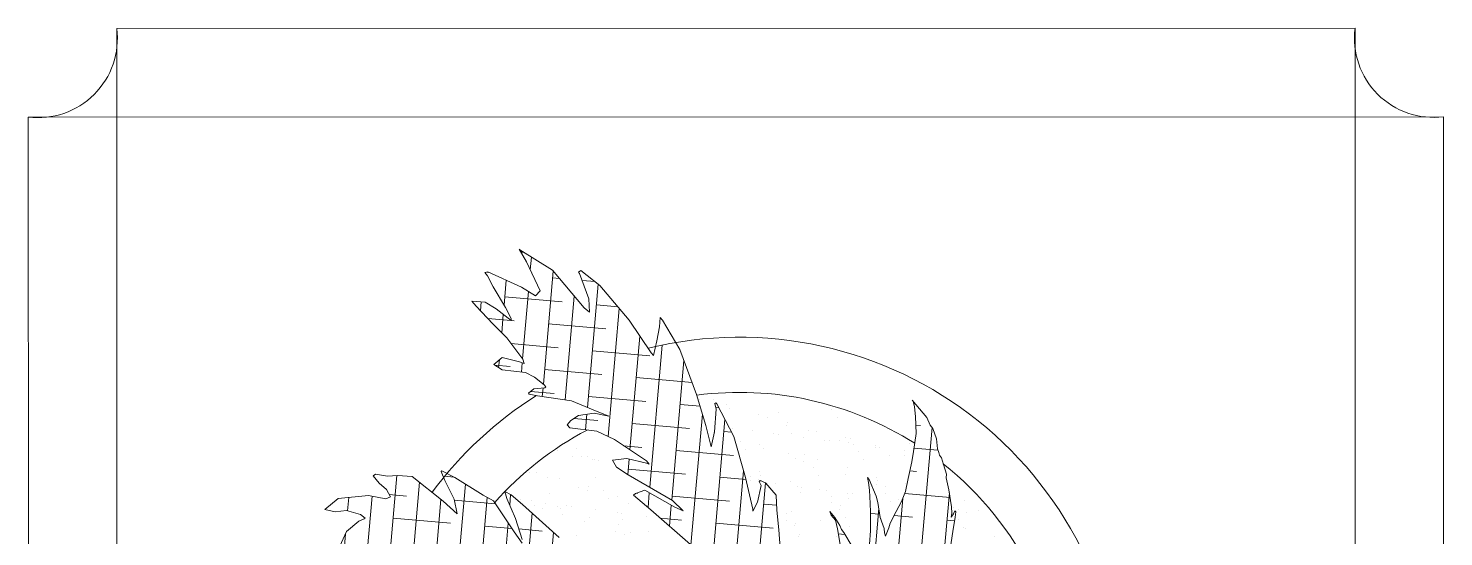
# Model space of a CAD drawing. Header units: inches. Extents: x -422522 to 22891, y -2973 to 414515.
# Drawn here: x 22363.4 to 22421.3, y 5264.6 to 5285.4 of the extents above; entities that cross this region are included whole.
import ezdxf

# ---------------------------------------------------------------- set-up
doc = ezdxf.new("R2010")
doc.units = ezdxf.units.IN
doc.header["$MEASUREMENT"] = 0
doc.layers.add('ARREDAMENTO', color=8, linetype='Continuous', lineweight=13)

msp = doc.modelspace()

# ---------------------------------------------------------------- linework, layer by layer
at = {"layer": 'ARREDAMENTO'}
for p, q in [((22367.05263, 5285.35758), (22417.64243, 5285.36588)), ((22367.06211, 5227.54066), (22367.05263, 5285.35758)), ((22417.64243, 5285.36588), (22417.65192, 5227.54896)), ((22363.43966, 5281.74343), (22421.25658, 5281.75292)), ((22363.44796, 5231.15363), (22363.43966, 5281.74343)), ((22421.25658, 5281.75292), (22421.26488, 5231.16311)), ((22383.49316, 5276.34648), (22383.79701, 5275.82264)), ((22383.52055, 5276.31384), (22383.49316, 5276.34648)), ((22384.85514, 5275.48684), (22383.52055, 5276.31384)), ((22383.56178, 5276.22817), (22383.67472, 5276.21831)), ((22383.94796, 5275.50512), (22383.99301, 5276.02107)), ((22382.21782, 5275.41509), (22382.08564, 5275.38759)), ((22382.17497, 5275.40617), (22382.25243, 5275.39941)), ((22383.59546, 5274.79112), (22382.21782, 5275.41509)), ((22383.79701, 5275.82264), (22384.35472, 5274.64954)), ((22384.48288, 5270.83076), (22384.88623, 5275.4498)), ((22386.14277, 5273.95281), (22384.85514, 5275.48684)), ((22386.00631, 5275.47949), (22385.91523, 5275.40304)), ((22385.91523, 5275.40304), (22385.95632, 5275.35408)), ((22386.79582, 5274.86259), (22386.00631, 5275.47949)), ((22382.08564, 5275.38759), (22382.19523, 5275.25704)), ((22382.19523, 5275.25704), (22382.43059, 5274.81479)), ((22382.87831, 5274.05586), (22382.96735, 5275.07561)), ((22384.86193, 5275.17154), (22385.14019, 5275.14724)), ((22385.95632, 5275.35408), (22386.3429, 5274.31551)), ((22386.06332, 5275.06663), (22386.59399, 5275.02029)), ((22386.28614, 5269.88101), (22386.72592, 5274.9172)), ((22387.98756, 5273.44279), (22386.79582, 5274.86259)), ((22382.43059, 5274.81479), (22382.93547, 5273.95897)), ((22382.90827, 5274.39904), (22385.24818, 5274.19471)), ((22384.1658, 5274.43533), (22383.59546, 5274.79112)), ((22383.62977, 5271.86133), (22383.87062, 5274.61947)), ((22384.35472, 5274.64954), (22384.1658, 5274.43533)), ((22385.37014, 5270.19128), (22385.74046, 5274.4321)), ((22386.3429, 5274.31551), (22386.36638, 5273.77888)), ((22381.56513, 5274.22743), (22381.7432, 5274.01528)), ((22382.10771, 5274.18215), (22381.56513, 5274.22743)), ((22381.7432, 5274.01528), (22382.41886, 5273.30281)), ((22381.91577, 5273.8333), (22381.9474, 5274.19553)), ((22382.54801, 5273.91192), (22382.10771, 5274.18215)), ((22383.16638, 5273.42954), (22382.54801, 5273.91192)), ((22382.78012, 5272.93143), (22382.84547, 5273.67987)), ((22382.93547, 5273.95897), (22383.17083, 5273.51673)), ((22386.36638, 5273.77888), (22386.14277, 5273.95281)), ((22386.65213, 5274.07211), (22387.52317, 5273.99605)), ((22387.1254, 5268.69185), (22387.58242, 5273.92546)), ((22382.21634, 5273.51636), (22383.16081, 5273.43388)), ((22382.41886, 5273.30281), (22382.98493, 5272.72089)), ((22383.17083, 5273.51673), (22383.16638, 5273.42954)), ((22383.16658, 5273.43338), (22383.29452, 5273.42221)), ((22384.69847, 5273.29961), (22387.03838, 5273.09528)), ((22388.88968, 5272.1137), (22387.98756, 5273.44279)), ((22389.22341, 5273.17271), (22389.11472, 5272.60858)), ((22389.25027, 5273.55688), (22389.22341, 5273.17271)), ((22389.34616, 5273.44264), (22389.25027, 5273.55688)), ((22390.05206, 5272.25485), (22389.34616, 5273.44264)), ((22382.98493, 5272.72089), (22383.63799, 5271.85037)), ((22388.02073, 5268.14473), (22388.42686, 5272.79558)), ((22389.11472, 5272.60858), (22388.98557, 5271.99947)), ((22382.79903, 5271.92505), (22382.45747, 5271.63836)), ((22383.51276, 5271.74525), (22382.79903, 5271.92505)), ((22383.15733, 5272.49109), (22385.08472, 5272.32278)), ((22386.48866, 5272.20019), (22388.82857, 5271.99586)), ((22388.83065, 5266.61967), (22389.33807, 5272.43042)), ((22388.98557, 5271.99947), (22388.88968, 5272.1137)), ((22390.74285, 5270.41456), (22390.05206, 5272.25485)), ((22382.45747, 5271.63836), (22382.79512, 5271.42106)), ((22382.51007, 5271.60451), (22383.13106, 5271.55028)), ((22382.65604, 5271.51057), (22382.68379, 5271.82832)), ((22382.79512, 5271.42106), (22383.74812, 5271.303)), ((22383.70204, 5271.68159), (22383.51276, 5271.74525)), ((22383.58281, 5271.32348), (22383.61659, 5271.71033)), ((22383.63799, 5271.85037), (22383.70204, 5271.68159)), ((22384.53501, 5271.42768), (22386.87491, 5271.22336)), ((22389.72851, 5266.10151), (22390.22549, 5271.79282)), ((22383.74812, 5271.303), (22384.11992, 5271.11437)), ((22384.11992, 5271.11437), (22384.51468, 5270.80592)), ((22384.51468, 5270.80592), (22384.58317, 5270.72432)), ((22388.27886, 5271.10076), (22390.56004, 5270.90156)), ((22384.08862, 5270.64302), (22383.87229, 5270.46144)), ((22383.87229, 5270.46144), (22383.89969, 5270.4288)), ((22383.89969, 5270.4288), (22384.24855, 5270.36)), ((22383.95972, 5270.53482), (22384.92126, 5270.45086)), ((22384.53763, 5270.6861), (22384.08862, 5270.64302)), ((22384.24855, 5270.36), (22385.62565, 5270.15285)), ((22384.43927, 5270.33131), (22384.46968, 5270.67958)), ((22384.58317, 5270.72432), (22384.53763, 5270.6861)), ((22386.3252, 5270.32826), (22388.66511, 5270.12393)), ((22391.11377, 5269.14031), (22390.74285, 5270.41456)), ((22390.87774, 5270.22384), (22390.87774, 5270.22384)), ((22391.43957, 5270.20765), (22391.43957, 5270.20765)), ((22385.62565, 5270.15285), (22386.51513, 5269.78676)), ((22386.55178, 5269.65062), (22385.91135, 5269.55814)), ((22386.51513, 5269.78676), (22387.16286, 5269.52374)), ((22387.16286, 5269.52374), (22386.55178, 5269.65062)), ((22390.06905, 5270.00133), (22390.88384, 5269.93018)), ((22391.54374, 5269.80721), (22391.46743, 5268.88082)), ((22391.532, 5270.07553), (22391.48646, 5270.0373)), ((22391.48646, 5270.0373), (22391.54374, 5269.80721)), ((22391.52711, 5269.87401), (22391.65836, 5269.86255)), ((22391.57309, 5270.02657), (22391.532, 5270.07553)), ((22392.26779, 5268.69028), (22391.57309, 5270.02657)), ((22391.97183, 5270.00101), (22391.97183, 5270.00101)), ((22392.07339, 5269.84214), (22392.07339, 5269.84214)), ((22394.07127, 5269.66822), (22394.07127, 5269.66822)), ((22396.26872, 5269.81017), (22396.26872, 5269.81017)), ((22396.79164, 5269.78334), (22396.79164, 5269.78334)), ((22400.15395, 5269.46806), (22399.55123, 5270.18611)), ((22399.55123, 5270.18611), (22399.59232, 5270.13716)), ((22399.59232, 5270.13716), (22399.6496, 5269.90707)), ((22399.59851, 5270.11229), (22399.61435, 5270.11091)), ((22399.6496, 5269.90707), (22399.6843, 5269.51892)), ((22385.59932, 5269.35186), (22385.45594, 5269.17588)), ((22385.45594, 5269.17588), (22385.56553, 5269.04532)), ((22385.56553, 5269.04532), (22386.66671, 5268.91256)), ((22385.91135, 5269.55814), (22385.59932, 5269.35186)), ((22385.72851, 5269.43726), (22386.71145, 5269.35143)), ((22386.20642, 5268.96805), (22386.26238, 5269.60883)), ((22388.1154, 5269.22883), (22390.4553, 5269.0245)), ((22390.51108, 5264.26315), (22390.97777, 5269.60753)), ((22391.33828, 5268.2717), (22391.11377, 5269.14031)), ((22391.25104, 5261.93692), (22391.90218, 5269.39355)), ((22393.26219, 5269.59439), (22393.26219, 5269.59439)), ((22393.26311, 5269.5956), (22393.26311, 5269.5956)), ((22393.62063, 5269.48144), (22393.62063, 5269.48144)), ((22394.40251, 5269.14847), (22394.40251, 5269.14847)), ((22394.45629, 5269.27022), (22394.45629, 5269.27022)), ((22396.4808, 5269.4774), (22396.4808, 5269.4774)), ((22399.65459, 5260.97092), (22400.36092, 5269.05963)), ((22399.6843, 5269.51892), (22399.71028, 5268.81748)), ((22399.69757, 5269.16054), (22399.89667, 5269.14315)), ((22400.27972, 5269.15637), (22400.15395, 5269.46806)), ((22400.38931, 5269.02581), (22400.27972, 5269.15637)), ((22386.66671, 5268.91256), (22387.38292, 5268.56794)), ((22387.38292, 5268.56794), (22388.69705, 5267.69595)), ((22391.46743, 5268.88082), (22391.33828, 5268.2717)), ((22391.43033, 5268.84929), (22391.43033, 5268.84929)), ((22391.85925, 5268.90191), (22392.17197, 5268.8746)), ((22392.20506, 5269.00652), (22392.20506, 5269.00652)), ((22392.73496, 5267.02392), (22392.26779, 5268.69028)), ((22392.53629, 5268.48676), (22392.53629, 5268.48676)), ((22393.01895, 5268.92559), (22393.01895, 5268.92559)), ((22393.89829, 5268.80997), (22393.89829, 5268.80997)), ((22394.08459, 5268.78548), (22394.08459, 5268.78548)), ((22394.61458, 5268.8157), (22394.61458, 5268.8157)), ((22395.09062, 5268.6532), (22395.09062, 5268.6532)), ((22395.30527, 5268.95058), (22395.30527, 5268.95058)), ((22395.65194, 5268.88852), (22395.65194, 5268.88852)), ((22395.96997, 5268.53758), (22395.96997, 5268.53758)), ((22396.15627, 5268.51308), (22396.15627, 5268.51308)), ((22396.59564, 5268.54396), (22396.59564, 5268.54396)), ((22396.84166, 5268.64198), (22396.84166, 5268.64198)), ((22397.03421, 5268.60903), (22397.03421, 5268.60903)), ((22399.71028, 5268.81748), (22399.60408, 5268.08854)), ((22400.53803, 5268.5943), (22400.38931, 5269.02581)), ((22400.58642, 5268.18984), (22400.53803, 5268.5943)), ((22385.07573, 5268.11129), (22385.07573, 5268.11129)), ((22385.84093, 5268.22254), (22385.84093, 5268.22254)), ((22386.053, 5267.88978), (22386.053, 5267.88978)), ((22387.76168, 5268.31662), (22388.50165, 5268.252)), ((22389.90559, 5268.12941), (22392.2455, 5267.92508)), ((22392.74837, 5268.154), (22392.74837, 5268.154)), ((22393.31659, 5268.37539), (22393.31659, 5268.37539)), ((22393.47341, 5268.20548), (22393.47341, 5268.20548)), ((22394.51223, 5267.99369), (22394.51223, 5267.99369)), ((22395.16799, 5267.94733), (22395.16799, 5267.94733)), ((22396.95407, 5268.43102), (22396.95407, 5268.43102)), ((22397.16229, 5268.3808), (22397.16229, 5268.3808)), ((22397.36544, 5268.08928), (22397.36544, 5268.08928)), ((22398.03484, 5268.31659), (22398.03484, 5268.31659)), ((22398.04164, 5268.26518), (22398.04164, 5268.26518)), ((22398.22794, 5268.24069), (22398.22794, 5268.24069)), ((22398.63872, 5267.90015), (22398.63872, 5267.90015)), ((22399.23049, 5267.93489), (22399.23049, 5267.93489)), ((22399.23397, 5268.10841), (22399.23397, 5268.10841)), ((22399.44373, 5268.41822), (22399.44373, 5268.41822)), ((22399.60408, 5268.08854), (22399.53168, 5267.66614)), ((22399.62379, 5268.22388), (22400.60343, 5268.13834)), ((22400.63677, 5268.03738), (22400.58642, 5268.18984)), ((22400.6711, 5267.92711), (22400.63677, 5268.03738)), ((22400.75329, 5267.82919), (22400.6711, 5267.92711)), ((22385.67963, 5267.86045), (22385.67963, 5267.86045)), ((22386.26545, 5267.86475), (22386.26545, 5267.86475)), ((22386.47623, 5267.76571), (22386.47623, 5267.76571)), ((22386.55897, 5267.74483), (22386.55897, 5267.74483)), ((22386.74527, 5267.72033), (22386.74527, 5267.72033)), ((22387.89225, 5267.79931), (22387.31106, 5267.72873)), ((22387.31106, 5267.72873), (22387.47099, 5267.44572)), ((22387.47099, 5267.44572), (22387.95238, 5267.12653)), ((22388.69261, 5267.60877), (22387.89225, 5267.79931)), ((22387.93294, 5267.13942), (22387.98856, 5267.77638)), ((22387.95193, 5267.35691), (22390.29184, 5267.15258)), ((22388.47263, 5267.68311), (22388.47263, 5267.68311)), ((22388.80664, 5267.5654), (22388.69261, 5267.60877)), ((22388.69705, 5267.69595), (22388.80664, 5267.5654)), ((22394.76377, 5267.79886), (22394.76377, 5267.79886)), ((22395.12221, 5267.68591), (22395.12221, 5267.68591)), ((22395.49923, 5267.42758), (22395.49923, 5267.42758)), ((22395.70196, 5267.74715), (22395.70196, 5267.74715)), ((22396.89514, 5267.42177), (22396.89514, 5267.42177)), ((22397.57752, 5267.75651), (22397.57752, 5267.75651)), ((22399.53168, 5267.66614), (22399.38438, 5266.98616)), ((22400.82659, 5267.5569), (22400.75329, 5267.82919)), ((22400.94791, 5267.15803), (22400.82659, 5267.5569)), ((22377.61925, 5267.16002), (22377.52817, 5267.08357)), ((22377.52817, 5267.08357), (22377.77473, 5266.78982)), ((22377.55153, 5267.05573), (22377.556, 5267.10693)), ((22378.11629, 5267.07651), (22377.61925, 5267.16002)), ((22377.77473, 5266.78982), (22378.06684, 5266.53429)), ((22378.51745, 5267.10724), (22378.11629, 5267.07651)), ((22378.13071, 5262.88819), (22378.499, 5267.10583)), ((22379.12159, 5267.05799), (22378.51745, 5267.10724)), ((22378.99845, 5262.02527), (22379.41754, 5266.82449)), ((22380.38573, 5266.06059), (22379.12159, 5267.05799)), ((22380.33626, 5267.29867), (22380.30211, 5267.27)), ((22380.30211, 5267.27), (22380.45759, 5266.8998)), ((22380.8632, 5267.01771), (22380.33626, 5267.29867)), ((22380.44433, 5267.0694), (22380.82931, 5267.03578)), ((22380.45759, 5266.8998), (22380.83243, 5266.12954)), ((22380.77815, 5260.80567), (22381.29725, 5266.75024)), ((22382.02896, 5266.29936), (22380.8632, 5267.01771)), ((22383.93603, 5267.21646), (22383.93603, 5267.21646)), ((22384.18679, 5267.22807), (22384.18679, 5267.22807)), ((22384.64436, 5267.02061), (22384.64436, 5267.02061)), ((22385.12575, 5266.96992), (22385.12575, 5266.96992)), ((22386.60641, 5267.02141), (22386.60641, 5267.02141)), ((22387.95238, 5267.12653), (22389.75911, 5266.08385)), ((22391.69578, 5267.02998), (22392.756, 5266.9374)), ((22392.0248, 5259.99772), (22392.6613, 5267.28666)), ((22392.90912, 5266.30777), (22392.73496, 5267.02392)), ((22392.77399, 5266.92764), (22392.77399, 5266.92764)), ((22392.93191, 5267.05376), (22392.93191, 5267.05376)), ((22392.96029, 5266.90314), (22392.96029, 5266.90314)), ((22392.98282, 5260.16849), (22393.562, 5266.80106)), ((22393.29034, 5266.94081), (22393.29034, 5266.94081)), ((22393.34603, 5266.89704), (22393.30049, 5266.85882)), ((22393.30049, 5266.85882), (22393.37592, 5266.69959)), ((22393.30178, 5267.28563), (22393.30178, 5267.28563)), ((22393.33398, 5266.88693), (22393.37731, 5266.88314)), ((22393.56271, 5266.80074), (22393.34603, 5266.89704)), ((22393.37253, 5267.09886), (22393.37253, 5267.09886)), ((22393.98736, 5266.29484), (22393.56271, 5266.80074)), ((22393.63302, 5266.76588), (22393.63302, 5266.76588)), ((22393.96632, 5266.77087), (22393.96632, 5266.77087)), ((22394.56226, 5266.85232), (22394.56226, 5266.85232)), ((22395.7113, 5267.09481), (22395.7113, 5267.09481)), ((22396.80685, 5267.15505), (22396.80685, 5267.15505)), ((22397.7979, 5266.93411), (22397.72941, 5267.0157)), ((22397.72941, 5267.0157), (22397.7593, 5266.81825)), ((22397.7593, 5266.81825), (22397.81213, 5266.50098)), ((22398.07916, 5266.25221), (22397.7979, 5266.93411)), ((22398.09078, 5267.04006), (22398.09078, 5267.04006)), ((22398.09722, 5266.74843), (22398.09722, 5266.74843)), ((22398.13093, 5266.88815), (22398.13093, 5266.88815)), ((22399.38438, 5266.98616), (22399.27338, 5266.44791)), ((22399.28051, 5266.79353), (22399.28051, 5266.79353)), ((22399.45146, 5267.29583), (22399.7332, 5267.27123)), ((22400.93671, 5267.00954), (22400.94791, 5267.15803)), ((22401.05359, 5266.52348), (22400.93671, 5267.00954)), ((22376.10464, 5266.16687), (22375.55815, 5265.70816)), ((22377.34227, 5266.28773), (22376.10464, 5266.16687)), ((22376.48645, 5265.65891), (22376.53448, 5266.20885)), ((22377.20956, 5263.13959), (22377.48206, 5266.26016)), ((22378.03998, 5266.15012), (22377.34227, 5266.28773)), ((22378.24047, 5266.23495), (22378.03998, 5266.15012)), ((22378.06684, 5266.53429), (22378.24047, 5266.23495)), ((22378.18927, 5266.32321), (22378.89682, 5266.26143)), ((22381.60141, 5259.43325), (22382.19275, 5266.20511)), ((22382.44186, 5266.06177), (22382.02896, 5266.29936)), ((22383.16643, 5266.30833), (22382.90866, 5266.45359)), ((22382.90866, 5266.45359), (22382.99565, 5266.16498)), ((22382.99565, 5266.16498), (22383.33864, 5265.34019)), ((22383.10862, 5265.89331), (22383.14588, 5266.31991)), ((22383.62968, 5265.91828), (22383.16643, 5266.30833)), ((22384.7402, 5266.35971), (22384.7402, 5266.35971)), ((22385.93473, 5266.61399), (22385.93473, 5266.61399)), ((22386.29316, 5266.50104), (22386.29316, 5266.50104)), ((22386.31893, 5266.64453), (22386.31893, 5266.64453)), ((22386.93765, 5266.50166), (22386.93765, 5266.50166)), ((22387.14972, 5266.16889), (22387.14972, 5266.16889)), ((22387.51458, 5266.26283), (22387.51458, 5266.26283)), ((22388.24058, 5266.36701), (22388.16088, 5266.30011)), ((22388.16088, 5266.30011), (22388.87514, 5265.7035)), ((22388.63248, 5266.50124), (22388.24058, 5266.36701)), ((22388.29081, 5266.38421), (22388.33818, 5266.38008)), ((22389.85749, 5265.8048), (22388.63248, 5266.50124)), ((22388.75911, 5265.80041), (22388.81143, 5266.39951)), ((22389.74213, 5266.25748), (22392.08203, 5266.05315)), ((22393.04664, 5265.72777), (22392.90912, 5266.30777)), ((22393.37592, 5266.69959), (22393.22863, 5266.01961)), ((22394.01778, 5265.68058), (22393.98736, 5266.29484)), ((22394.84566, 5266.65525), (22394.84566, 5266.65525)), ((22394.97498, 5266.40995), (22394.97498, 5266.40995)), ((22395.03196, 5266.63075), (22395.03196, 5266.63075)), ((22395.75543, 5266.52694), (22395.75543, 5266.52694)), ((22396.03799, 5266.49847), (22396.03799, 5266.49847)), ((22396.26471, 5266.22645), (22396.26471, 5266.22645)), ((22396.91733, 5266.38285), (22396.91733, 5266.38285)), ((22396.95108, 5266.14524), (22396.95108, 5266.14524)), ((22397.10363, 5266.35835), (22397.10363, 5266.35835)), ((22397.81213, 5266.50098), (22397.83562, 5265.96434)), ((22398.15014, 5266.0058), (22398.07916, 5266.25221)), ((22398.10966, 5266.22608), (22398.10966, 5266.22608)), ((22398.45565, 5266.63548), (22398.45565, 5266.63548)), ((22398.46217, 5266.3684), (22398.46217, 5266.3684)), ((22398.65365, 5260.30861), (22399.16534, 5266.16824)), ((22399.27338, 5266.44791), (22399.11434, 5266.03624)), ((22399.24362, 5266.37088), (22401.0983, 5266.20892)), ((22400.76244, 5262.85756), (22401.07153, 5266.39724)), ((22401.15251, 5265.82762), (22401.05359, 5266.52348)), ((22375.55815, 5265.70816), (22375.98225, 5265.61907)), ((22375.98225, 5265.61907), (22376.44265, 5265.6717)), ((22376.44265, 5265.6717), (22377.00818, 5265.5066)), ((22379.93705, 5261.97374), (22380.29985, 5266.12835)), ((22380.95856, 5265.53998), (22380.38573, 5266.06059)), ((22380.83243, 5266.12954), (22380.95856, 5265.53998)), ((22380.84052, 5266.0917), (22382.52013, 5265.94503)), ((22383.28919, 5264.79796), (22382.44186, 5266.06177)), ((22383.45883, 5259.10372), (22384.02302, 5265.56456)), ((22383.54929, 5266.11039), (22383.54929, 5266.11039)), ((22385.13362, 5264.56582), (22383.62968, 5265.91828)), ((22383.98605, 5266.07509), (22383.98605, 5266.07509)), ((22384.10286, 5265.86889), (22384.10286, 5265.86889)), ((22384.4613, 5265.75594), (22384.4613, 5265.75594)), ((22384.55532, 5265.97811), (22384.55532, 5265.97811)), ((22385.07144, 5265.83996), (22385.07144, 5265.83996)), ((22385.17923, 5265.74971), (22385.17923, 5265.74971)), ((22385.43466, 5265.86249), (22385.43466, 5265.86249)), ((22385.62097, 5265.838), (22385.62097, 5265.838)), ((22386.62699, 5265.70572), (22386.62699, 5265.70572)), ((22387.50634, 5265.5901), (22387.50634, 5265.5901)), ((22387.69264, 5265.5656), (22387.69264, 5265.5656)), ((22387.97781, 5265.97018), (22387.97781, 5265.97018)), ((22388.87514, 5265.7035), (22390.49543, 5264.28179)), ((22389.63549, 5265.03633), (22389.70992, 5265.88869)), ((22389.75911, 5266.08385), (22390.1882, 5265.66513)), ((22390.1882, 5265.66513), (22389.85749, 5265.8048)), ((22393.22863, 5266.01961), (22393.04219, 5265.64058)), ((22393.04219, 5265.64058), (22393.04664, 5265.72777)), ((22393.48598, 5265.93055), (22394.00765, 5265.885)), ((22394.10086, 5264.88797), (22394.01778, 5265.68058)), ((22394.3985, 5265.56474), (22394.3985, 5265.56474)), ((22394.61573, 5265.63211), (22394.61573, 5265.63211)), ((22396.39341, 5265.39359), (22396.18794, 5265.63839)), ((22396.18794, 5265.63839), (22396.23829, 5265.48592)), ((22396.26535, 5266.00333), (22396.26535, 5266.00333)), ((22396.59595, 5265.70669), (22396.59595, 5265.70669)), ((22396.62379, 5265.89038), (22396.62379, 5265.89038)), ((22397.55986, 5258.58296), (22398.18663, 5265.76052)), ((22397.83562, 5265.96434), (22397.84292, 5265.60884)), ((22397.84292, 5265.60884), (22397.85075, 5264.83653)), ((22398.24212, 5265.38757), (22398.15014, 5266.0058)), ((22398.89375, 5265.62854), (22398.65502, 5265.14998)), ((22398.67424, 5266.03563), (22398.67424, 5266.03563)), ((22399.11434, 5266.03624), (22398.89375, 5265.62854)), ((22398.989, 5266.11046), (22398.989, 5266.11046)), ((22401.16425, 5265.5593), (22401.15251, 5265.82762)), ((22401.28949, 5265.66443), (22401.2395, 5265.53901)), ((22401.24698, 5265.81356), (22401.24698, 5265.81356)), ((22401.33058, 5265.61547), (22401.28949, 5265.66443)), ((22401.30123, 5265.39611), (22401.33058, 5265.61547)), ((22401.43066, 5265.698), (22401.43066, 5265.698)), ((22401.66933, 5266.08644), (22401.66933, 5266.08644)), ((22401.7891, 5265.58505), (22401.7891, 5265.58505)), ((22402.25301, 5265.68129), (22402.25301, 5265.68129)), ((22376.94699, 5265.23269), (22376.44604, 5264.81221)), ((22377.15886, 5265.32708), (22376.94699, 5265.23269)), ((22377.00818, 5265.5066), (22377.20441, 5265.36531)), ((22377.20441, 5265.36531), (22377.15886, 5265.32708)), ((22378.34711, 5265.36633), (22380.68701, 5265.162)), ((22382.09096, 5265.03941), (22383.19176, 5264.94328)), ((22382.66496, 5260.81261), (22383.0448, 5265.16247)), ((22383.33864, 5265.34019), (22383.62239, 5264.49348)), ((22385.28351, 5265.50719), (22385.28351, 5265.50719)), ((22386.14594, 5265.22508), (22386.14594, 5265.22508)), ((22386.37487, 5265.36801), (22386.37487, 5265.36801)), ((22387.5646, 5265.12147), (22387.5646, 5265.12147)), ((22387.70313, 5265.30052), (22387.70313, 5265.30052)), ((22388.69867, 5265.43332), (22388.69867, 5265.43332)), ((22389.2718, 5265.35545), (22390.12838, 5265.28065)), ((22391.53232, 5265.15805), (22393.87223, 5264.95373)), ((22394.43348, 5265.25823), (22394.43348, 5265.25823)), ((22394.72974, 5265.04499), (22394.72974, 5265.04499)), ((22394.79192, 5265.14528), (22394.79192, 5265.14528)), ((22395.81138, 5265.25041), (22395.81138, 5265.25041)), ((22396.23829, 5265.48592), (22396.41636, 5265.27377)), ((22396.27286, 5265.44474), (22396.28017, 5265.52851)), ((22396.59444, 5265.06162), (22396.39341, 5265.39359)), ((22396.41636, 5265.27377), (22396.4966, 5264.92386)), ((22396.65848, 5264.89283), (22396.59444, 5265.06162)), ((22396.80803, 5265.37393), (22396.80803, 5265.37393)), ((22397.0011, 5265.00387), (22397.0011, 5265.00387)), ((22397.84351, 5265.55004), (22398.22288, 5265.51691)), ((22398.40454, 5264.93974), (22398.24212, 5265.38757)), ((22398.30843, 5265.35952), (22398.30843, 5265.35952)), ((22398.65502, 5265.14998), (22398.59827, 5264.96326)), ((22398.81238, 5265.46543), (22399.56974, 5265.3993)), ((22400.97369, 5265.2767), (22401.27735, 5265.25019)), ((22401.14166, 5265.40125), (22401.16425, 5265.5593)), ((22401.2395, 5265.53901), (22401.14166, 5265.40125)), ((22401.20624, 5264.81566), (22401.30123, 5265.39611)), ((22401.4251, 5265.30921), (22401.4251, 5265.30921)), ((22376.44604, 5264.81221), (22376.1687, 5264.21779)), ((22376.23596, 5262.79032), (22376.4048, 5264.72382)), ((22383.61119, 5264.34499), (22383.28919, 5264.79796)), ((22383.48009, 5264.9181), (22384.43087, 5264.83508)), ((22384.50458, 5260.27918), (22384.89745, 5264.77821)), ((22385.83692, 5264.63882), (22385.83692, 5264.63882)), ((22387.43631, 5264.81846), (22387.43631, 5264.81846)), ((22387.79474, 5264.70551), (22387.79474, 5264.70551)), ((22388.03437, 5264.78077), (22388.03437, 5264.78077)), ((22388.75778, 5264.79608), (22388.75778, 5264.79608)), ((22394.15424, 5264.15389), (22394.10086, 5264.88797)), ((22394.91368, 5264.61614), (22394.91368, 5264.61614)), ((22394.94181, 5264.71223), (22394.94181, 5264.71223)), ((22396.47656, 5264.61442), (22396.47656, 5264.61442)), ((22396.4966, 5264.92386), (22396.60227, 5264.2893)), ((22396.53028, 5264.72162), (22396.80303, 5264.6978)), ((22396.75437, 5264.7786), (22396.65848, 5264.89283)), ((22397.09932, 5264.2058), (22396.75437, 5264.7786)), ((22397.85075, 5264.83653), (22397.8013, 5264.29431)), ((22398.42073, 5264.75861), (22398.40454, 5264.93974)), ((22398.45738, 5264.62246), (22398.42073, 5264.75861)), ((22398.59827, 5264.96326), (22398.45738, 5264.62246)), ((22401.04578, 5263.73519), (22401.20624, 5264.81566)), ((22401.63718, 5264.97645), (22401.63718, 5264.97645)), ((22401.71936, 5264.94507), (22401.71936, 5264.94507)), ((22402.91253, 5264.61969), (22402.91253, 5264.61969))]:
    msp.add_line(p, q, dxfattribs=at)
for centre, radius, start, end in [((22363.84143, 5284.95476), 3.23637, 262.8688338, 7.1499619), ((22420.85376, 5284.96412), 3.23637, 172.8688337, 277.1499619), ((22392.49238, 5257.13985), 15.61253, 358.8645738, 103.8200797), ((22392.49238, 5257.13985), 15.61253, 122.0747335, 143.5460098), ((22392.49238, 5257.13985), 13.35767, 57.5892257, 97.4870409), ((22392.49238, 5257.13985), 13.35767, 117.7588745, 138.4952342), ((22392.49238, 5257.13985), 13.35767, 1.2787442, 51.4374327)]:
    msp.add_arc(centre, radius, start, end, dxfattribs=at)

doc.saveas('drawing.dxf')
